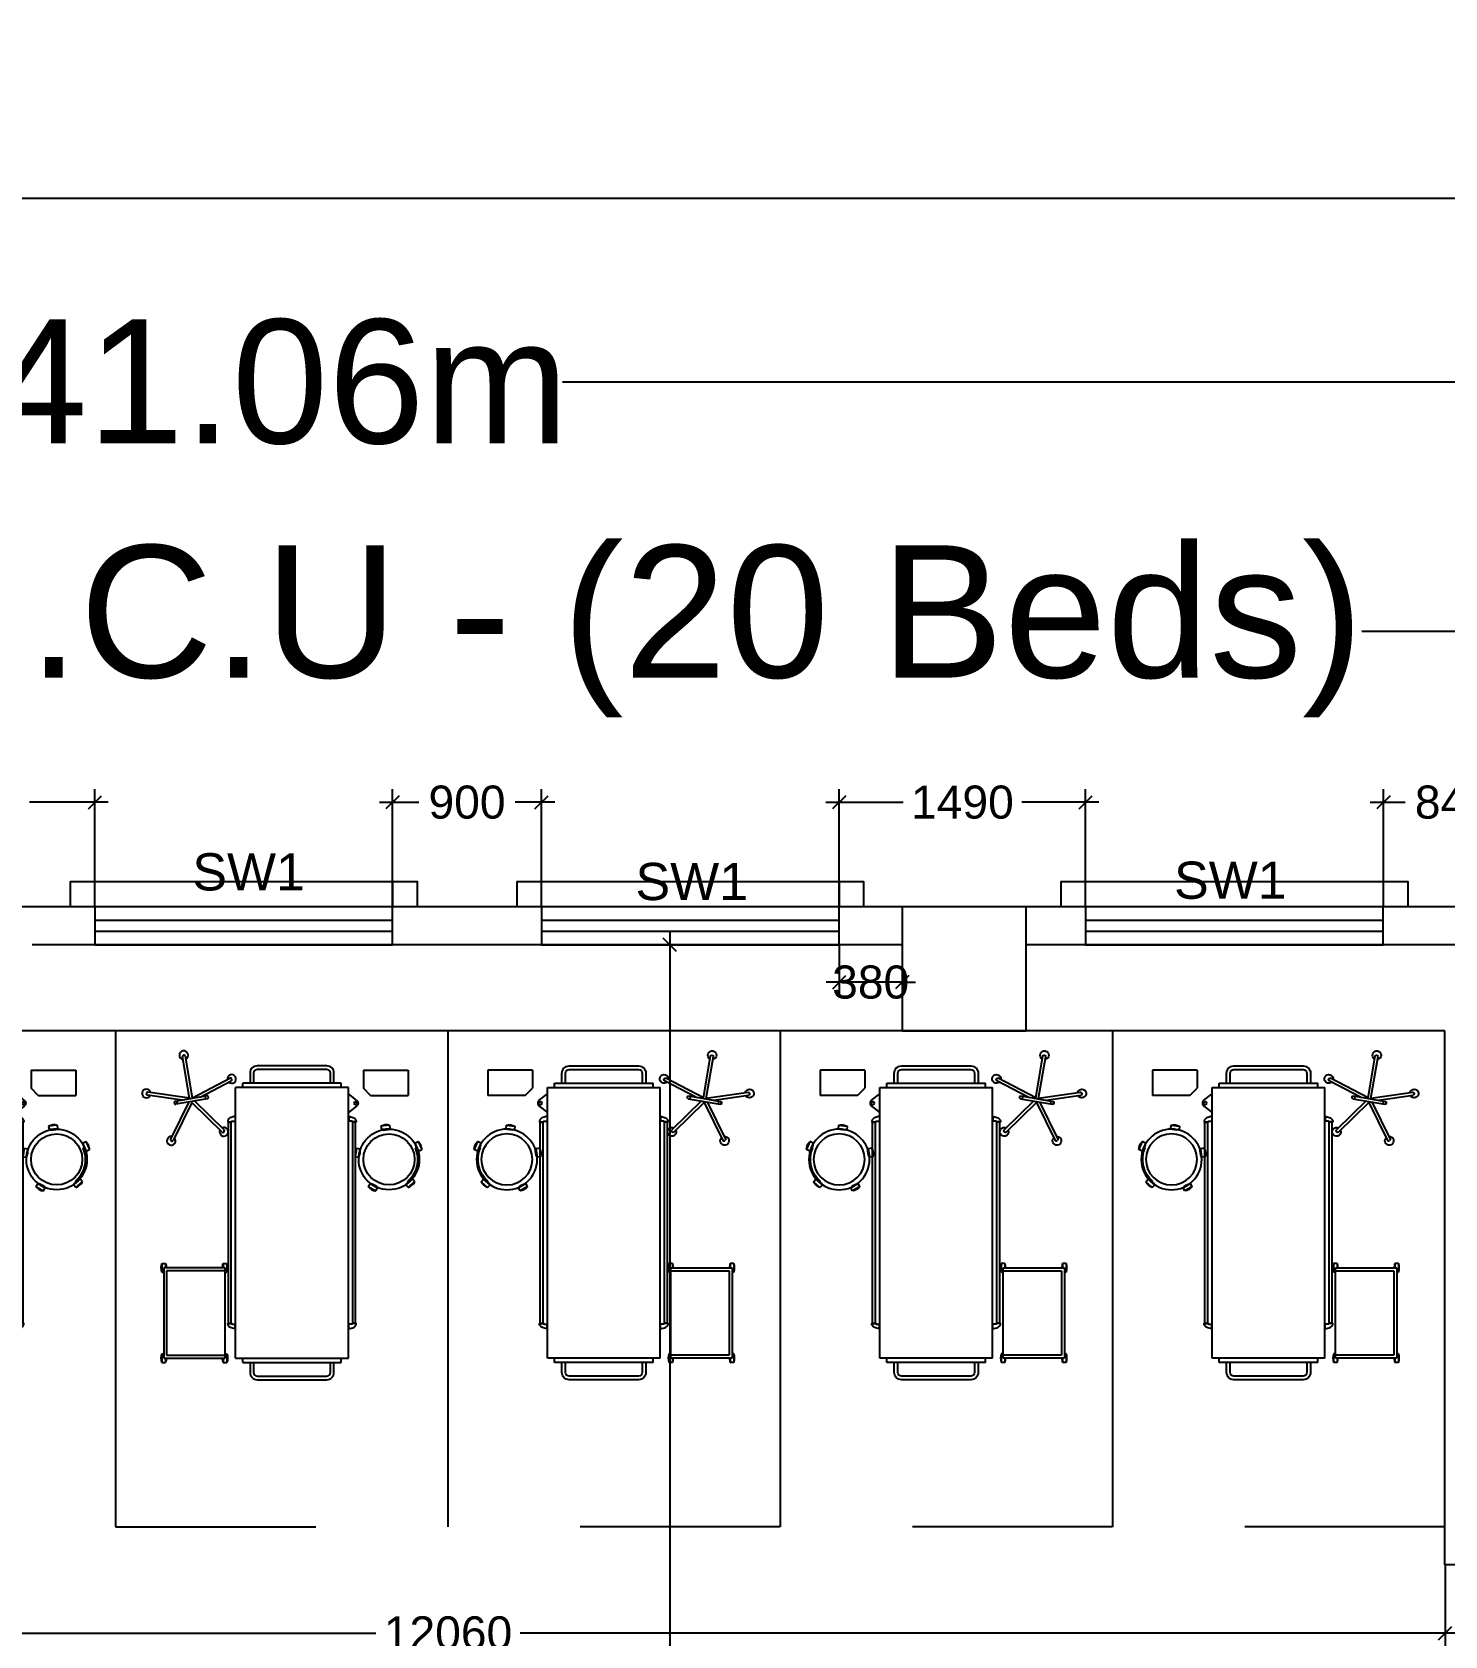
# Model space of a CAD drawing. Extents: x 7620542 to 7843793, y -6476226 to -6093835.
# Drawn here: x 7739410 to 7747954, y -6341425 to -6331728 of the extents above; entities that cross this region are included whole.
import ezdxf
from ezdxf.enums import TextEntityAlignment as Align

# ---------------------------------------------------------------- set-up
doc = ezdxf.new("R2010")
doc.units = 0
doc.header["$LTSCALE"] = 600
doc.header["$MEASUREMENT"] = 0
doc.header["$PDMODE"] = 35
doc.layers.get('0').update_dxf_attribs({"linetype": 'CONTINUOUS'})
doc.layers.get('Defpoints').update_dxf_attribs({"linetype": 'CONTINUOUS'})
for name, color, linetype in [('Beds', 33, 'CONTINUOUS'), ('chajja', 7, 'CONTINUOUS'), ('DIM', 8, 'CONTINUOUS'), ('DIM-TEXT', 8, 'CONTINUOUS'), ('Ele Proje.', 7, 'CONTINUOUS'), ('furniture', 33, 'CONTINUOUS'), ('joinery', 7, 'CONTINUOUS'), ('LA-column', 3, 'CONTINUOUS'), ('LOADING', 140, 'CONTINUOUS'), ('PARTI', 21, 'CONTINUOUS'), ('Walls', 7, 'CONTINUOUS'), ('WIN', 151, 'CONTINUOUS'), ('Working Dim', 5, 'CONTINUOUS')]:
    doc.layers.add(name, color=color, linetype=linetype)
doc.styles.add('ari', font='arial.ttf')
doc.styles.add('RT', font='romant.shx')
doc.styles.get("Standard").update_dxf_attribs({"font": 'romans.shx'})
doc.dimstyles.new('int. dim', dxfattribs={"dimtxt": 450, "dimasz": 80, "dimexe": 80, "dimexo": 0, "dimgap": 70, "dimtad": 0, "dimdec": 0, "dimzin": 12, "dimdsep": 46, "dimtxsty": 'ari', "dimblk": 'OBLIQUE', "dimcen": 2, "dimdle": 80, "dimclrd": 256, "dimclre": 256, "dimclrt": 6, "dimadec": 0, "dimazin": 0, "dimtfac": 1, "dimtdec": 0, "dimtix": 1, "dimtmove": 2, "dimatfit": 3, "dimfxl": 1, "dimtolj": 1, "dimtzin": 0, "dimlwd": -1, "dimlwe": -1, "dimarcsym": 0})
doc.dimstyles.new('STANDARD$0', dxfattribs={"dimscale": 0, "dimtxt": 150, "dimasz": 125, "dimexe": 0.75, "dimexo": 1, "dimgap": 25, "dimtad": 1, "dimdec": 0, "dimdsep": 46, "dimtxsty": 'Standard', "dimblk1": 'DOT', "dimblk2": 'DOT', "dimsah": 1, "dimcen": 2.5, "dimclrd": 1, "dimclre": 1, "dimclrt": 3, "dimadec": 0, "dimazin": 0, "dimtfac": 1, "dimtdec": 0, "dimtmove": 0, "dimatfit": 3, "dimldrblk": 'DOT', "dimfxl": 1, "dimtolj": 1, "dimtzin": 0, "dimarcsym": 0})
doc.dimstyles.new('TEXT', dxfattribs={"dimscale": 0, "dimtxt": 600, "dimasz": 300, "dimexe": 300, "dimexo": 30, "dimgap": 50, "dimtad": 0, "dimdec": 0, "dimzin": 0, "dimdsep": 46, "dimtxsty": 'RT', "dimblk": 'OBLIQUE', "dimcen": 0.09, "dimdle": 300, "dimclrd": 256, "dimclre": 256, "dimclrt": 170, "dimadec": 0, "dimazin": 0, "dimtfac": 1, "dimtdec": 0, "dimtofl": 0, "dimtmove": 2, "dimatfit": 3, "dimfxl": 1, "dimfrac": 2, "dimtolj": 1, "dimtzin": 0, "dimlwd": -1, "dimlwe": -1, "dimarcsym": 0})

# ---------------------------------------------------------------- blocks, each defined once
blk = doc.blocks.new('_Oblique')
at = {"color": 0, "linetype": 'ByBlock', "lineweight": -2}
blk.add_line((-0.5, -0.5), (0.5, 0.5), dxfattribs=at)
blk = doc.blocks.new('*D513')
at = {"layer": 'Defpoints', "color": 0, "transparency": 16777216}
for p in [(7744291.2, -6336384.5), (7744291.2, -6337015.5, 109.6), (7745781.4, -6337015.8, 108.6)]:
    blk.add_point(p, dxfattribs=at)
at = {"layer": 'Working Dim', "transparency": 16777216}
for p, q in [((7744291.2, -6337015.5), (7744291.2, -6336304.5)), ((7745781.4, -6337015.8), (7745781.4, -6336304.5)), ((7744211.2, -6336384.5), (7744677.4, -6336384.5)), ((7745861.4, -6336384.5), (7745395.2, -6336384.5))]:
    blk.add_line(p, q, dxfattribs=at)
at = {"layer": 'Working Dim', "transparency": 16777216, "xscale": 80, "yscale": 80, "zscale": 80, "rotation": 180}
blk.add_blockref('_Oblique', (7744291.2, -6336384.5), dxfattribs=at)
at = {"layer": 'Working Dim', "transparency": 16777216, "xscale": 80, "yscale": 80, "zscale": 80}
blk.add_blockref('_Oblique', (7745781.4, -6336384.5), dxfattribs=at)
at = {"layer": 'Working Dim', "color": 6, "transparency": 16777216, "insert": (7745036.3, -6336384.5), "char_height": 200, "attachment_point": 5, "style": 'ari'}
blk.add_mtext('\\A1;1490', dxfattribs=at)
blk = doc.blocks.new('*D514')
at = {"layer": 'Defpoints', "color": 0, "transparency": 16777216}
for p in [(7738281, -6336384.5), (7738281, -6337015.8, 78.9), (7739790.7, -6337015.8, 94.8)]:
    blk.add_point(p, dxfattribs=at)
at = {"layer": 'Working Dim', "transparency": 16777216}
for p, q in [((7738281, -6337015.8), (7738281, -6336304.5)), ((7739790.7, -6337015.8), (7739790.7, -6336304.5)), ((7738201, -6336384.5), (7738677, -6336384.5)), ((7739870.7, -6336384.5), (7739394.8, -6336384.5))]:
    blk.add_line(p, q, dxfattribs=at)
at = {"layer": 'Working Dim', "transparency": 16777216, "xscale": 80, "yscale": 80, "zscale": 80, "rotation": 180}
blk.add_blockref('_Oblique', (7738281, -6336384.5), dxfattribs=at)
at = {"layer": 'Working Dim', "transparency": 16777216, "xscale": 80, "yscale": 80, "zscale": 80}
blk.add_blockref('_Oblique', (7739790.7, -6336384.5), dxfattribs=at)
at = {"layer": 'Working Dim', "color": 6, "transparency": 16777216, "insert": (7739035.9, -6336384.5), "char_height": 200, "attachment_point": 5, "style": 'ari'}
blk.add_mtext('\\A1;1510', dxfattribs=at)
blk = doc.blocks.new('*D542')
at = {"layer": 'Defpoints', "color": 0, "transparency": 16777216}
for p in [(7744291.7, -6337245.8, 104.6), (7744671.6, -6337245.8, 105.7), (7744291.7, -6337472.4)]:
    blk.add_point(p, dxfattribs=at)
at = {"layer": 'Working Dim', "transparency": 16777216}
for p, q in [((7744291.7, -6337245.8), (7744291.7, -6337552.4)), ((7744671.6, -6337245.8), (7744671.6, -6337552.4)), ((7744291.7, -6337472.4), (7744211.7, -6337472.4)), ((7744671.6, -6337472.4), (7744291.7, -6337472.4)), ((7744671.6, -6337472.4), (7744751.6, -6337472.4))]:
    blk.add_line(p, q, dxfattribs=at)
at = {"layer": 'Working Dim', "transparency": 16777216, "xscale": 80, "yscale": 80, "zscale": 80}
blk.add_blockref('_Oblique', (7744291.7, -6337472.4), dxfattribs=at)
at = {"layer": 'Working Dim', "transparency": 16777216, "xscale": 80, "yscale": 80, "zscale": 80, "rotation": 180}
blk.add_blockref('_Oblique', (7744671.6, -6337472.4), dxfattribs=at)
at = {"layer": 'Working Dim', "color": 6, "transparency": 16777216, "insert": (7744481.6, -6337472.4), "char_height": 200, "attachment_point": 5, "style": 'ari'}
blk.add_mtext('\\A1;380', dxfattribs=at)
blk = doc.blocks.new('*D836')
at = {"layer": 'Defpoints', "color": 0, "linetype": 'Continuous', "transparency": 16777216}
for p in [(7761439.3, -6335351), (7720379, -6337015.5), (7761439.3, -6337165.5, 3.9)]:
    blk.add_point(p, dxfattribs=at)
at = {"layer": 'DIM-TEXT', "transparency": 16777216}
for p, q in [((7720379, -6337015.5), (7720379, -6335051)), ((7761439.3, -6337165.5), (7761439.3, -6335051)), ((7720079, -6335351), (7734367.3, -6335351)), ((7761739.3, -6335351), (7747450.9, -6335351))]:
    blk.add_line(p, q, dxfattribs=at)
at = {"layer": 'DIM-TEXT', "linetype": 'Continuous', "transparency": 16777216, "xscale": 300, "yscale": 300, "zscale": 300, "rotation": 180}
blk.add_blockref('_Oblique', (7720379, -6335351), dxfattribs=at)
at = {"layer": 'DIM-TEXT', "linetype": 'Continuous', "transparency": 16777216, "xscale": 300, "yscale": 300, "zscale": 300}
blk.add_blockref('_Oblique', (7761439.3, -6335351), dxfattribs=at)
at = {"layer": 'DIM-TEXT', "color": 170, "linetype": 'Continuous', "transparency": 16777216, "insert": (7740909.1, -6335351), "char_height": 750, "attachment_point": 5, "style": 'ari'}
blk.add_mtext('\\A1;{\\H1.067x;M.I.C.U / I.C.U - (20 Beds)}', dxfattribs=at)
blk = doc.blocks.new('*D851')
at = {"layer": 'Defpoints', "color": 0, "transparency": 16777216}
for p in [(7761439.3, -6332733.4), (7641399, -6337015.4, 5.1), (7761439.3, -6337165.5, -25.1)]:
    blk.add_point(p, dxfattribs=at)
at = {"layer": 'DIM', "color": 8, "transparency": 16777216}
for p, q in [((7641399, -6337015.4), (7641399, -6332433.4)), ((7761439.3, -6337165.5), (7761439.3, -6332433.4)), ((7641099, -6332733.4), (7699470.2, -6332733.4)), ((7761739.3, -6332733.4), (7703368, -6332733.4))]:
    blk.add_line(p, q, dxfattribs=at)
at = {"layer": 'DIM', "color": 8, "transparency": 16777216, "xscale": 300, "yscale": 300, "zscale": 300, "rotation": 180}
blk.add_blockref('_Oblique', (7641399, -6332733.4), dxfattribs=at)
at = {"layer": 'DIM', "color": 8, "transparency": 16777216, "xscale": 300, "yscale": 300, "zscale": 300}
blk.add_blockref('_Oblique', (7761439.3, -6332733.4), dxfattribs=at)
at = {"layer": 'DIM', "color": 7, "transparency": 16777216, "insert": (7701419.1, -6332733.4), "char_height": 750, "attachment_point": 5, "style": 'ari'}
blk.add_mtext('\\A1;120.04m', dxfattribs=at)
blk = doc.blocks.new('*D854')
at = {"layer": 'Defpoints', "color": 0, "transparency": 16777216}
for p in [(7761439.3, -6333844.6), (7720379.1, -6337165.3), (7761439.3, -6337165.5)]:
    blk.add_point(p, dxfattribs=at)
at = {"layer": 'DIM', "color": 8, "transparency": 16777216}
for p, q in [((7720379.1, -6337165.3), (7720379.1, -6333544.6)), ((7761439.3, -6337165.5), (7761439.3, -6333544.6)), ((7720079.1, -6333844.6), (7739201.3, -6333844.6)), ((7761739.3, -6333844.6), (7742617.2, -6333844.6))]:
    blk.add_line(p, q, dxfattribs=at)
at = {"layer": 'DIM', "color": 8, "transparency": 16777216, "xscale": 300, "yscale": 300, "zscale": 300, "rotation": 180}
blk.add_blockref('_Oblique', (7720379.1, -6333844.6), dxfattribs=at)
at = {"layer": 'DIM', "color": 8, "transparency": 16777216, "xscale": 300, "yscale": 300, "zscale": 300}
blk.add_blockref('_Oblique', (7761439.3, -6333844.6), dxfattribs=at)
at = {"layer": 'DIM', "color": 7, "transparency": 16777216, "insert": (7740909.2, -6333844.6), "char_height": 750, "attachment_point": 5, "style": 'ari'}
blk.add_mtext('\\A1;41.06m', dxfattribs=at)
blk = doc.blocks.new('*D879')
at = {"layer": 'Defpoints', "color": 0, "transparency": 16777216}
for p in [(7748427.7, -6336384.5), (7747582.4, -6337015.8, 108.6), (7748427.7, -6337015.5, 109.6)]:
    blk.add_point(p, dxfattribs=at)
at = {"layer": 'Working Dim', "transparency": 16777216}
for p, q in [((7747582.4, -6337015.8), (7747582.4, -6336304.5)), ((7748427.7, -6337015.5), (7748427.7, -6336304.5)), ((7747502.4, -6336384.5), (7747713.2, -6336384.5)), ((7748507.7, -6336384.5), (7748296.9, -6336384.5))]:
    blk.add_line(p, q, dxfattribs=at)
at = {"layer": 'Working Dim', "transparency": 16777216, "xscale": 80, "yscale": 80, "zscale": 80, "rotation": 180}
blk.add_blockref('_Oblique', (7747582.4, -6336384.5), dxfattribs=at)
at = {"layer": 'Working Dim', "transparency": 16777216, "xscale": 80, "yscale": 80, "zscale": 80}
blk.add_blockref('_Oblique', (7748427.7, -6336384.5), dxfattribs=at)
at = {"layer": 'Working Dim', "color": 6, "transparency": 16777216, "insert": (7748005.1, -6336384.5), "char_height": 200, "attachment_point": 5, "style": 'ari'}
blk.add_mtext('\\A1;845', dxfattribs=at)
blk = doc.blocks.new('*D880')
at = {"layer": 'Defpoints', "color": 0, "transparency": 16777216}
for p in [(7742490.7, -6336384.5), (7741590.4, -6337015.7, -14.8), (7742490.7, -6337015.5, 109.6)]:
    blk.add_point(p, dxfattribs=at)
at = {"layer": 'Working Dim', "transparency": 16777216}
for p, q in [((7741590.4, -6337015.7), (7741590.4, -6336304.5)), ((7742490.7, -6337015.5), (7742490.7, -6336304.5)), ((7741510.4, -6336384.5), (7741750, -6336384.5)), ((7742570.7, -6336384.5), (7742331.2, -6336384.5))]:
    blk.add_line(p, q, dxfattribs=at)
at = {"layer": 'Working Dim', "transparency": 16777216, "xscale": 80, "yscale": 80, "zscale": 80, "rotation": 180}
blk.add_blockref('_Oblique', (7741590.4, -6336384.5), dxfattribs=at)
at = {"layer": 'Working Dim', "transparency": 16777216, "xscale": 80, "yscale": 80, "zscale": 80}
blk.add_blockref('_Oblique', (7742490.7, -6336384.5), dxfattribs=at)
at = {"layer": 'Working Dim', "color": 6, "transparency": 16777216, "insert": (7742040.6, -6336384.5), "char_height": 200, "attachment_point": 5, "style": 'ari'}
blk.add_mtext('\\A1;900', dxfattribs=at)
blk = doc.blocks.new('HF12177-P')
for p, q in [((-0.02, -0.007), (-0.189, 0.225)), ((0, 0), (-0.172, 0.237)), ((0, 0), (0.172, 0.237)), ((0.02, -0.007), (0.189, 0.225)), ((-0.063, -0.027), (-0.295, -0.102)), ((-0.01, -0.031), (-0.289, -0.121)), ((-0.12, -0.015), (-0.12, -0.019)), ((-0.112, -0.007), (0.112, -0.007)), ((-0.112, -0.027), (0.112, -0.027)), ((-0.1, -0.007), (-0.1, -0.027)), ((-0.01, -0.031), (-0.01, -0.324)), ((0.01, -0.031), (0.01, -0.324)), ((0.01, -0.031), (0.289, -0.121)), ((0.063, -0.027), (0.295, -0.102)), ((0.1, -0.007), (0.1, -0.027)), ((0.12, -0.015), (0.12, -0.019))]:
    blk.add_line(p, q)
for centre, radius, start, end in [((-0.185, 0.238), 0.03, 325.4712, 286.5288), ((-0.182, 0.23), 0.008, 126.3733, 216), ((0, -0.017), 0.315, 125.6267, 126.3733), ((-0.179, 0.233), 0.008, 36, 125.6267), ((0.185, 0.238), 0.03, 253.4712, 214.5288), ((0.179, 0.233), 0.008, 54.3733, 144), ((0, -0.017), 0.315, 53.6267, 54.3733), ((0.182, 0.23), 0.008, 324, 53.6267), ((-0.3, -0.114), 0.03, 37.4712, 358.5288), ((-0.293, -0.11), 0.008, 108, 197.6267), ((-0.112, -0.015), 0.008, 90, 180), ((-0.112, -0.019), 0.008, 180, 270), ((0.112, -0.015), 0.008, 0, 90), ((0.112, -0.019), 0.008, 270, 0), ((0.3, -0.114), 0.03, 181.4712, 142.5288), ((0.293, -0.11), 0.008, 342.3733, 72), ((0, -0.017), 0.315, 197.6267, 198.3733), ((-0.291, -0.114), 0.008, 198.3733, 288), ((0.291, -0.114), 0.008, 252, 341.6267), ((0, -0.017), 0.315, 341.6267, 342.3733), ((0, -0.332), 0.03, 109.4712, 70.5288), ((-0.002, -0.324), 0.008, 180, 269.6267), ((0, -0.017), 0.315, 269.6267, 270.3733), ((0.002, -0.324), 0.008, 270.3733, 0)]:
    blk.add_arc(centre, radius, start, end)
blk = doc.blocks.new('HF10037A-P')
for p, q in [((-0.03, 0.413), (-0.03, 0.388)), ((0.03, 0.413), (-0.03, 0.413)), ((0.03, 0.388), (-0.03, 0.388)), ((0.03, 0.413), (0.03, 0.388)), ((-0.216, 0.279), (-0.23, 0.221)), ((-0.216, 0.279), (-0.192, 0.273)), ((-0.192, 0.273), (-0.206, 0.215)), ((0.191, 0.27), (0.215, 0.277)), ((0.191, 0.27), (0.209, 0.212)), ((0.191, 0.237), (0.2, 0.24)), ((0.215, 0.277), (0.233, 0.22)), ((-0.23, 0.221), (-0.206, 0.215)), ((0.209, 0.212), (0.233, 0.22)), ((-0.164, 0.006), (-0.149, 0.026)), ((-0.164, 0.006), (-0.116, -0.03)), ((-0.149, 0.026), (-0.101, -0.01)), ((0.096, -0.011), (0.146, 0.023)), ((0.111, 0.011), (0.116, 0.003)), ((0.111, -0.031), (0.16, 0.003)), ((0.16, 0.003), (0.146, 0.023)), ((-0.116, -0.03), (-0.101, -0.01)), ((0.111, -0.031), (0.096, -0.011))]:
    blk.add_line(p, q)
for radius in [0.21, 0.177]:
    blk.add_circle((0, 0.177), radius)
for centre, radius, start, end in [((0, 0.325), 0.0925, 71.0754, 108.9246), ((0, 0.475), 0.0925, 251.0754, 288.9246), ((-0.138, 0.229), 0.0925, 147.3419, 185.1912), ((-0.284, 0.265), 0.0925, 327.3419, 5.1912), ((0, 0.177), 0.2, 303.6037, 17.3657), ((0.284, 0.268), 0.0925, 178.8412, 216.6904), ((0.141, 0.222), 0.0925, 358.8412, 36.6904), ((-0.087, 0.058), 0.0925, 214.1875, 252.0368), ((-0.177, -0.062), 0.0925, 34.1875, 72.0368), ((0.171, -0.066), 0.0925, 105.5121, 143.3614), ((0.086, 0.058), 0.0925, 285.5121, 323.3614)]:
    blk.add_arc(centre, radius, start, end)
blk = doc.blocks.new('ME17678-P')
at = {"layer": 'furniture', "color": 21}
for p, q in [((-0.05, 0.175), (0.26, 0.175)), ((-0.05, 0.175), (-0.05, 0.05)), ((0.26, 0.175), (0.26, 0)), ((0, 0), (-0.05, 0.05)), ((0, 0), (0.26, 0))]:
    blk.add_line(p, q, dxfattribs=at)
blk = doc.blocks.new('A$C6969112B')
at = {"layer": 'furniture', "color": 8}
for p, q in [((477.6, 1766.3), (1159.9, 1766.3)), ((477.6, 130.9), (477.6, 1766.3)), ((521.2, 1792.5), (1116.3, 1792.5)), ((521.2, 1766.3), (521.2, 1792.5)), ((1116.3, 1766.3), (1116.3, 1792.5)), ((1159.9, 130.9), (1159.9, 1766.3)), ((428.3, 1689), (477.6, 1728.6)), ((428.3, 1654.1), (477.6, 1614.5)), ((432.3, 1559.1), (432.3, 1556.9)), ((433.9, 342.6), (433.9, 1556.9)), ((451.4, 342.6), (451.4, 1556.9)), ((453, 1559.1), (453, 1556.9)), ((476, 1595), (476, 1560.9)), ((1161.6, 1595), (1161.6, 1560.9)), ((1184.5, 1559.1), (1184.5, 1556.9)), ((1186.1, 342.6), (1186.1, 1556.9)), ((1203.6, 342.6), (1203.6, 1556.9)), ((1205.2, 1559.1), (1205.2, 1556.9)), ((1234.1, 702.5), (1212.3, 702.5)), ((1212.3, 702.5), (1212.3, 650.2)), ((1234.1, 702.5), (1234.1, 676.4)), ((1605, 702.5), (1583.2, 702.5)), ((1583.2, 702.5), (1583.2, 676.4)), ((1605, 702.5), (1605, 650.2)), ((1223.2, 650.2), (1212.3, 650.2)), ((1223.2, 130.9), (1223.2, 676.4)), ((1223.2, 676.4), (1594.1, 676.4)), ((1223.2, 658.9), (1576.7, 658.9)), ((1576.7, 658.9), (1576.7, 148.4)), ((1594.1, 676.4), (1594.1, 130.9)), ((1605, 650.2), (1594.1, 650.2)), ((432.3, 340.4), (432.3, 342.6)), ((453, 340.4), (453, 342.6)), ((476, 304.5), (476, 338.6)), ((1161.6, 304.5), (1161.6, 338.6)), ((1184.5, 340.4), (1184.5, 342.6)), ((1205.2, 340.4), (1205.2, 342.6)), ((1159.9, 130.9), (477.6, 130.9)), ((521.2, 104.7), (521.2, 130.9)), ((1116.3, 104.7), (521.2, 104.7)), ((1116.3, 104.7), (1116.3, 130.9)), ((1223.2, 157.1), (1212.3, 157.1)), ((1212.3, 157.1), (1212.3, 104.7)), ((1234.1, 104.7), (1212.3, 104.7)), ((1576.7, 148.4), (1223.2, 148.4)), ((1594.1, 130.9), (1223.2, 130.9)), ((1234.1, 130.9), (1234.1, 104.7)), ((1583.2, 130.9), (1583.2, 104.7)), ((1605, 104.7), (1583.2, 104.7)), ((1605, 157.1), (1594.1, 157.1)), ((1605, 157.1), (1605, 104.7))]:
    blk.add_line(p, q, dxfattribs=at)
for points in [[(564.9, 1792.5), (564.9, 1853.6, -0.414214), (608.5, 1897.3), (1029, 1897.3, -0.414214), (1072.7, 1853.6), (1072.7, 1792.5)], [(586.7, 1792.5), (586.7, 1853.6, -0.414214), (608.5, 1875.4), (1029, 1875.4, -0.414214), (1050.8, 1853.6), (1050.8, 1792.5)], [(476, 1592.7), (451.4, 1585, 0.318781), (430, 1563.1), (430, 1559.1), (455.4, 1559.1), (455.4, 1563.1), (476, 1563.1)], [(1161.6, 1592.7), (1186.1, 1585, -0.318781), (1207.6, 1563.1), (1207.6, 1559.1), (1182.1, 1559.1), (1182.1, 1563.1), (1161.6, 1563.1)], [(476, 306.8), (451.4, 314.4, -0.318781), (430, 336.4), (430, 340.4), (455.4, 340.4), (455.4, 336.4), (476, 336.4)], [(1161.6, 306.8), (1186.1, 314.4, 0.318781), (1207.6, 336.4), (1207.6, 340.4), (1182.1, 340.4), (1182.1, 336.4), (1161.6, 336.4)], [(1072.7, 104.7), (1072.7, 43.6, -0.414214), (1029, 0), (608.5, 0, -0.414214), (564.9, 43.6), (564.9, 104.7)], [(1050.8, 104.7), (1050.8, 43.6, -0.414214), (1029, 21.8), (608.5, 21.8, -0.414214), (586.7, 43.6), (586.7, 104.7)]]:
    blk.add_lwpolyline(points, format="xyb", dxfattribs=at)
for points in [[(432.3, 1556.9), (453, 1556.9)], [(476, 1595), (477.6, 1595)], [(476, 1560.9), (477.6, 1560.9)], [(1161.6, 1595), (1159.9, 1595)], [(1161.6, 1560.9), (1159.9, 1560.9)], [(1205.2, 1556.9), (1184.5, 1556.9)], [(432.3, 342.6), (453, 342.6)], [(476, 338.6), (477.6, 338.6)], [(476, 304.5), (477.6, 304.5)], [(1161.6, 338.6), (1159.9, 338.6)], [(1161.6, 304.5), (1159.9, 304.5)], [(1205.2, 342.6), (1184.5, 342.6)]]:
    blk.add_lwpolyline(points, dxfattribs=at)
blk.add_circle((435.1, 1671.6), 9.27, dxfattribs=at)
for centre, radius, start, end in [((440.7, 1671.6), 21.4, 125.42703, 234.57297), ((1288.7, 676.4), 80.7, 161.07536, 198.92464), ((1157.8, 676.4), 80.7, 0, 18.92464), ((1659.6, 676.4), 80.7, 161.07536, 180), ((1528.7, 676.4), 80.7, 341.07536, 18.92464), ((1288.7, 130.9), 80.7, 161.07536, 198.92464), ((1157.8, 130.9), 80.7, 341.07536, 0), ((1659.6, 130.9), 80.7, 180, 198.92464), ((1528.7, 130.9), 80.7, 341.07536, 18.92464)]:
    blk.add_arc(centre, radius, start, end, dxfattribs=at)
at = {"layer": 'LOADING', "color": 8, "yscale": 872.7299101983663, "zscale": 872.7299101979671}
for name, p, xscale, rotation in [('HF12177-P', (1424.7, 1676), -872.7299101979006, 170.2976301882088), ('HF10037A-P', (215.1, 1178), -872.7299102004868, 353.6512974186875)]:
    blk.add_blockref(name, p, dxfattribs=dict(at, xscale=xscale, rotation=rotation))
at = {"layer": 'LOADING', "color": 8, "xscale": -872.7299101983663, "yscale": 872.7299101983663, "zscale": 872.7299101979671}
blk.add_blockref('ME17678-P', (343.2, 1718.8), dxfattribs=at)
blk = doc.blocks.new('*D2272')
at = {"layer": 'Defpoints', "color": 0, "transparency": 16777216}
for p in [(7743107.3, -6337245.8), (7743107.3, -6347700.7, 3.4), (7743266.9, -6347700.7)]:
    blk.add_point(p, dxfattribs=at)
at = {"layer": 'Working Dim', "transparency": 16777216}
for p, q in [((7743266.9, -6337165.8), (7743266.9, -6342035.6)), ((7743107.3, -6337245.8), (7743346.9, -6337245.8)), ((7743266.9, -6347780.7), (7743266.9, -6342910.9)), ((7743107.3, -6347700.7), (7743346.9, -6347700.7))]:
    blk.add_line(p, q, dxfattribs=at)
at = {"layer": 'Working Dim', "transparency": 16777216, "xscale": 80, "yscale": 80, "zscale": 80}
for p, rotation in [((7743266.9, -6337245.8), 90), ((7743266.9, -6347700.7), 270)]:
    blk.add_blockref('_Oblique', p, dxfattribs=dict(at, rotation=rotation))
at = {"layer": 'Working Dim', "color": 6, "transparency": 16777216, "insert": (7743266.9, -6342473.2), "char_height": 200, "attachment_point": 5, "rotation": 90, "style": 'ari'}
blk.add_mtext('\\A1;10455', dxfattribs=at)
blk = doc.blocks.new('*D2274')
at = {"layer": 'Defpoints', "color": 0, "transparency": 16777216}
for p in [(7747954.9, -6340995.6, 3.4), (7735896.4, -6341198.5, 3.4), (7747954.9, -6341407.6)]:
    blk.add_point(p, dxfattribs=at)
at = {"layer": 'Working Dim', "transparency": 16777216}
for p, q in [((7747954.9, -6340995.6), (7747954.9, -6341487.6)), ((7735896.4, -6341198.5), (7735896.4, -6341487.6)), ((7735816.4, -6341407.6), (7741489.1, -6341407.6)), ((7748034.9, -6341407.6), (7742362.2, -6341407.6))]:
    blk.add_line(p, q, dxfattribs=at)
at = {"layer": 'Working Dim', "transparency": 16777216, "xscale": 80, "yscale": 80, "zscale": 80, "rotation": 180}
blk.add_blockref('_Oblique', (7735896.4, -6341407.6), dxfattribs=at)
at = {"layer": 'Working Dim', "transparency": 16777216, "xscale": 80, "yscale": 80, "zscale": 80}
blk.add_blockref('_Oblique', (7747954.9, -6341407.6), dxfattribs=at)
at = {"layer": 'Working Dim', "color": 6, "transparency": 16777216, "insert": (7741925.6, -6341407.6), "char_height": 200, "attachment_point": 5, "style": 'ari'}
blk.add_mtext('\\A1;12060', dxfattribs=at)

msp = doc.modelspace()

# ---------------------------------------------------------------- linework, layer by layer
at = {"layer": 'Beds'}
for p, q in [((7739915.557, -6337765.579, -11.61), (7739915.557, -6340765.53, -10.807)), ((7741925.136, -6337765.579, -12.026), (7741925.136, -6340765.53, -11.223)), ((7743934.715, -6337765.579, -11.61), (7743934.715, -6340765.53, -10.807)), ((7745944.293, -6337765.579, -11.872), (7745944.293, -6340765.53, -11.069)), ((7739915.557, -6340765.529, -8.974), (7741125.554, -6340765.529, -8.974)), ((7743934.715, -6340765.529, -8.974), (7742724.718, -6340765.529, -8.974)), ((7745944.293, -6340765.529, -9.235), (7744734.297, -6340765.529, -9.235)), ((7747953.872, -6340765.529, -9.482), (7746743.875, -6340765.529, -9.482))]:
    msp.add_line(p, q, dxfattribs=at)
at = {"layer": 'chajja', "color": 8}
for p, q in [((7741590.441, -6336865.834, -14.83), (7739790.441, -6336865.834, -14.83)), ((7744290.952, -6336865.834, -14.83), (7742490.952, -6336865.834, -14.83)), ((7747581.091, -6336865.834, -14.83), (7745781.091, -6336865.834, -14.83))]:
    msp.add_line(p, q, dxfattribs=at)
at = {"layer": 'chajja'}
msp.add_line((7750548.695, -6337015.883, -14.83), (7716348.786, -6337015.32, -14.83), dxfattribs=at)
at = {"layer": 'Ele Proje.', "elevation": -14.83}
for points in [[(7739790.441, -6337015.834), (7739790.441, -6336865.834), (7739640.441, -6336865.834), (7739640.441, -6337015.834)], [(7741740.441, -6337015.834), (7741740.441, -6336865.834), (7741590.441, -6336865.834), (7741590.441, -6337015.834)], [(7742490.952, -6337015.834), (7742490.952, -6336865.834), (7742340.952, -6336865.834), (7742340.952, -6337015.834)], [(7744440.952, -6337015.834), (7744440.952, -6336865.834), (7744290.952, -6336865.834), (7744290.952, -6337015.834)], [(7745781.091, -6337015.834), (7745781.091, -6336865.834), (7745631.091, -6336865.834), (7745631.091, -6337015.834)], [(7747731.091, -6337015.834), (7747731.091, -6336865.834), (7747581.091, -6336865.834), (7747581.091, -6337015.834)]]:
    msp.add_lwpolyline(points, dxfattribs=at)
at = {"layer": 'LA-column', "color": 2, "elevation": -13.799}
msp.add_lwpolyline([(7744671.469, -6337765.45), (7745421.469, -6337765.45), (7745421.469, -6337015.45), (7744671.469, -6337015.45)], close=True, dxfattribs=at)
at = {"layer": 'PARTI'}
msp.add_line((7747953.872, -6337765.578, -11.41), (7723253.902, -6337765.45, -13.799), dxfattribs=at)
at = {"layer": 'Walls'}
for p, q in [((7744671.463, -6337245.786, -14.83), (7739410.963, -6337245.699, -14.83)), ((7750681.964, -6337245.565, -14.83), (7745421.463, -6337245.479, -14.83))]:
    msp.add_line(p, q, dxfattribs=at)
at = {"layer": 'Walls', "extrusion": (0.000145144, -2.25336e-17, 1)}
msp.add_line((7747953.872, -6340995.571, -11.41), (7747953.872, -6337765.578, -11.41), dxfattribs=at)
at = {"layer": 'Walls', "extrusion": (2.25425e-17, 0.000145144, 1)}
msp.add_line((7750038.966, -6340995.571, -10.666), (7747953.872, -6340995.571, -11.41), dxfattribs=at)
at = {"layer": 'WIN', "linetype": 'Continuous'}
for p, q in [((7741590.441, -6337015.804, -14.83), (7739790.441, -6337015.804, -14.83)), ((7739790.441, -6337015.804, -14.83), (7739790.441, -6337245.804, -14.83)), ((7741590.441, -6337245.804, -14.83), (7741590.441, -6337015.804, -14.83)), ((7744290.952, -6337015.804, -14.83), (7742490.952, -6337015.804, -14.83)), ((7742490.952, -6337015.804, -14.83), (7742490.952, -6337245.804, -14.83)), ((7744290.952, -6337245.804, -14.83), (7744290.952, -6337015.804, -14.83)), ((7747581.091, -6337015.804, -14.83), (7745781.091, -6337015.804, -14.83)), ((7745781.091, -6337015.804, -14.83), (7745781.091, -6337245.804, -14.83)), ((7747581.091, -6337245.804, -14.83), (7747581.091, -6337015.804, -14.83)), ((7741590.441, -6337098.588, -14.83), (7739790.441, -6337098.588, -14.83)), ((7744290.952, -6337098.588, -14.83), (7742490.952, -6337098.588, -14.83)), ((7747581.091, -6337098.588, -14.83), (7745781.091, -6337098.588, -14.83)), ((7739790.441, -6337163.021, -14.83), (7741590.441, -6337163.021, -14.83)), ((7742490.952, -6337163.021, -14.83), (7744290.952, -6337163.021, -14.83)), ((7745781.091, -6337163.021, -14.83), (7747581.091, -6337163.021, -14.83)), ((7739790.441, -6337245.804, -14.83), (7741590.441, -6337245.804, -14.83)), ((7742490.952, -6337245.804, -14.83), (7744290.952, -6337245.804, -14.83)), ((7745781.091, -6337245.804, -14.83), (7747581.091, -6337245.804, -14.83))]:
    msp.add_line(p, q, dxfattribs=at)

# ---------------------------------------------------------------- block references
at = {"layer": 'Beds', "xscale": -1}
for p in [(7739791.409, -6339875.246, -12.655), (7741800.988, -6339875.246, -12.394)]:
    msp.add_blockref('A$C6969112B', p, dxfattribs=at)
at = {"layer": 'Beds'}
for p in [(7742049.284, -6339875.246, -12.394), (7744058.863, -6339875.246, -12.655), (7746068.442, -6339875.246, -12.655)]:
    msp.add_blockref('A$C6969112B', p, dxfattribs=at)

# ---------------------------------------------------------------- texts
at = {"layer": 'joinery', "style": 'ari'}
for p in [(7740720.136, -6336917.366, -14.83), (7743399.803, -6336975.686, -14.83), (7746656.549, -6336967.827, -14.83)]:
    msp.add_text('SW1', height=225, dxfattribs=at).set_placement(p, align=Align.CENTER)

# ---------------------------------------------------------------- dimensions: what is measured, and where the dimension line sits
at = {"layer": 'DIM'}
for base, p1, p2, picture, middle in [((7761439.285, -6332733.427, -14.83), (7641399.003, -6337015.366, -9.699), (7761439.285, -6337165.48, -39.948), '*D851', (7701419.144, -6332733.427, -14.83)), ((7761439.285, -6333844.636, -14.83), (7720379.146, -6337165.318, -14.83), (7761439.285, -6337165.48, -14.83), '*D854', (7740909.216, -6333844.636, -14.83))]:
    dim = msp.add_linear_dim(base=base, p1=p1, p2=p2, dimstyle='STANDARD$0', override={"dimscale": 1, "dimtxt": 750, "dimasz": 300, "dimexe": 300, "dimexo": 0, "dimgap": 1, "dimtad": 0, "dimdec": 2, "dimlfac": 0.001, "dimzin": 0, "dimpost": 'm', "dimtxsty": 'ari', "dimblk1": 'Oblique', "dimblk2": 'Oblique', "dimcen": 0, "dimdle": 300, "dimclrd": 8, "dimclre": 8, "dimclrt": 7, "dimadec": 2, "dimtdec": 2, "dimtmove": 2, "dimfxl": 0.75, "dimfrac": 1, "dimlwd": 65535, "dimlwe": 65535}, dxfattribs=at)
    dim.commit()
    dim.dimension.update_dxf_attribs({"geometry": picture, "text_midpoint": middle})
at = {"layer": 'DIM-TEXT', "linetype": 'Continuous'}
dim = msp.add_linear_dim(base=(7761439.285, -6335351.01, -19.962), p1=(7720378.97, -6337015.467, -19.962), p2=(7761439.285, -6337165.48, -16.082), text='{\\H1.067x;M.I.C.U / I.C.U - (20 Beds)}', dimstyle='TEXT', override={"dimscale": 1, "dimtxt": 750, "dimexo": 0, "dimtxsty": 'ari'}, dxfattribs=at)
dim.commit()
dim.dimension.update_dxf_attribs({"geometry": '*D836', "text_midpoint": (7740909.128, -6335351.01, -19.962)})
at = {"layer": 'Working Dim'}
for base, p1, p2, angle, picture, middle in [((7738281.044, -6336384.489), (7739790.714, -6337015.837, 94.81), (7738281.044, -6337015.837, 78.88), 180, '*D514', (7739035.879, -6336384.489)), ((7744291.225, -6336384.489), (7745781.364, -6337015.837, 108.609), (7744291.225, -6337015.478, 109.64), 180, '*D513', (7745036.295, -6336384.489)), ((7743266.897, -6347700.684, -14.83), (7743107.279, -6337245.804, -14.83), (7743107.279, -6347700.684, -11.41), 90, '*D2272', (7743266.897, -6342473.244, -14.83)), ((7744291.657, -6337472.367), (7744671.557, -6337245.789, 105.654), (7744291.657, -6337245.789, 104.639), 180, '*D542', (7744481.607, -6337472.367))]:
    dim = msp.add_linear_dim(base=base, p1=p1, p2=p2, angle=angle, dimstyle='int. dim', override={"dimtxt": 200}, dxfattribs=at)
    dim.commit()
    dim.dimension.update_dxf_attribs({"geometry": picture, "text_midpoint": middle})
for base, p1, p2, picture, middle in [((7742490.678, -6336384.489), (7741590.441, -6337015.735, -14.83), (7742490.678, -6337015.478, 109.64), '*D880', (7742040.56, -6336384.489)), ((7748427.736, -6336384.489), (7747582.364, -6337015.837, 108.609), (7748427.736, -6337015.492, 109.64), '*D879', (7748005.05, -6336384.489))]:
    dim = msp.add_linear_dim(base=base, p1=p1, p2=p2, dimstyle='int. dim', override={"dimtxt": 200}, dxfattribs=at)
    dim.commit()
    dim.dimension.update_dxf_attribs({"geometry": picture, "text_midpoint": middle})
dim = msp.add_linear_dim(base=(7747954.872, -6341407.569, -14.83), p1=(7735896.4, -6341198.479, -11.41), p2=(7747954.872, -6340995.571, -11.41), text='12060', dimstyle='int. dim', override={"dimtxt": 200}, dxfattribs=at)
dim.commit()
dim.dimension.update_dxf_attribs({"geometry": '*D2274', "text_midpoint": (7741925.636, -6341407.569, -14.83)})

doc.saveas('drawing.dxf')
